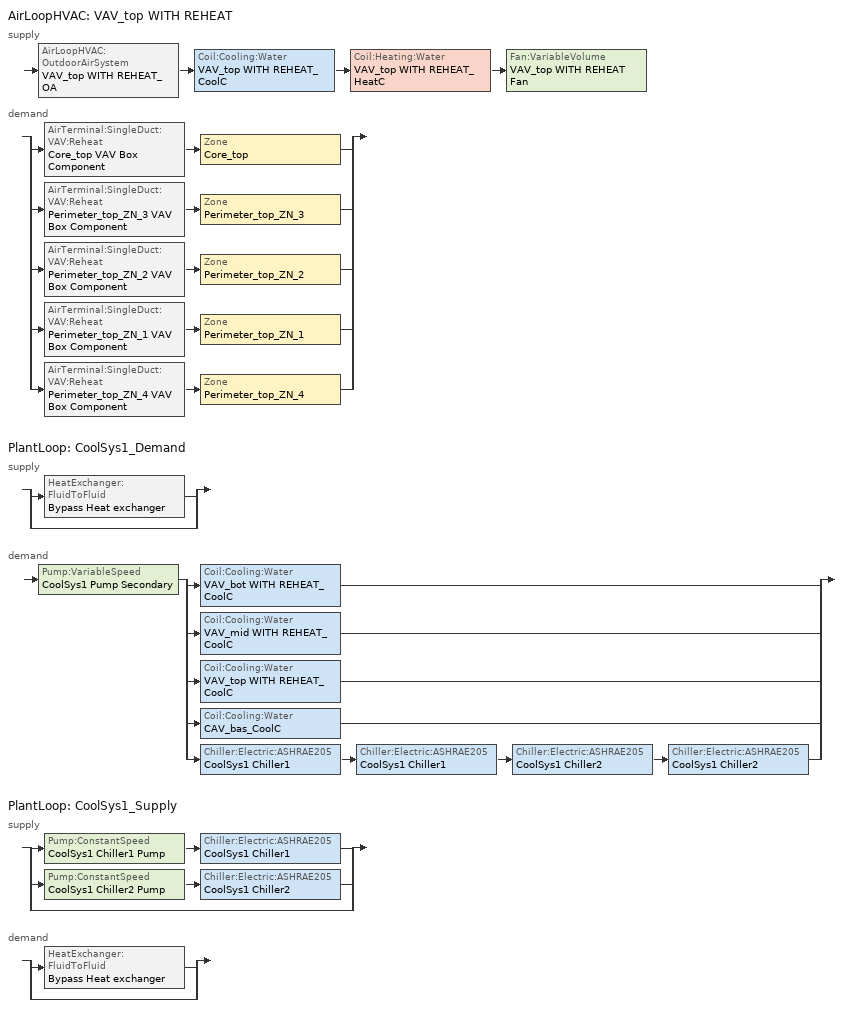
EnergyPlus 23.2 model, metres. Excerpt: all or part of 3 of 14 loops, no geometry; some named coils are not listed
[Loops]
AirLoopHVAC 'VAV_top WITH REHEAT'
 supply: AirLoopHVAC:OutdoorAirSystem 'VAV_top WITH REHEAT_OA' > Coil:Cooling:Water 'VAV_top WITH REHEAT_CoolC' > Coil:Heating:Water 'VAV_top WITH REHEAT_HeatC' > Fan:VariableVolume 'VAV_top WITH REHEAT Fan'
 demand: split
  | AirTerminal:SingleDuct:VAV:Reheat 'Core_top VAV Box Component' > Zone 'Core_top'
  | AirTerminal:SingleDuct:VAV:Reheat 'Perimeter_top_ZN_3 VAV Box Component' > Zone 'Perimeter_top_ZN_3'
  | AirTerminal:SingleDuct:VAV:Reheat 'Perimeter_top_ZN_2 VAV Box Component' > Zone 'Perimeter_top_ZN_2'
  | AirTerminal:SingleDuct:VAV:Reheat 'Perimeter_top_ZN_1 VAV Box Component' > Zone 'Perimeter_top_ZN_1'
  | AirTerminal:SingleDuct:VAV:Reheat 'Perimeter_top_ZN_4 VAV Box Component' > Zone 'Perimeter_top_ZN_4'
PlantLoop 'CoolSys1_Demand'
 supply: split
  | HeatExchanger:FluidToFluid 'Bypass Heat exchanger'
  | bypass
 demand: Pump:VariableSpeed 'CoolSys1 Pump Secondary' > split
  | Coil:Cooling:Water 'VAV_bot WITH REHEAT_CoolC'
  | Coil:Cooling:Water 'VAV_mid WITH REHEAT_CoolC'
  | Coil:Cooling:Water 'VAV_top WITH REHEAT_CoolC'
  | Coil:Cooling:Water 'CAV_bas_CoolC'
  | Chiller:Electric:ASHRAE205 'CoolSys1 Chiller1' > Chiller:Electric:ASHRAE205 'CoolSys1 Chiller1' > Chiller:Electric:ASHRAE205 'CoolSys1 Chiller2' > Chiller:Electric:ASHRAE205 'CoolSys1 Chiller2'
PlantLoop 'CoolSys1_Supply'
 supply: split
  | Pump:ConstantSpeed 'CoolSys1 Chiller1 Pump' > Chiller:Electric:ASHRAE205 'CoolSys1 Chiller1'
  | Pump:ConstantSpeed 'CoolSys1 Chiller2 Pump' > Chiller:Electric:ASHRAE205 'CoolSys1 Chiller2'
  | bypass
 demand: split
  | HeatExchanger:FluidToFluid 'Bypass Heat exchanger'
  | bypass
[AirLoopHVAC]
VAV_top WITH REHEAT: Design supply air flow rate=Autosize
[AirTerminal:SingleDuct:VAV:Reheat] Availability schedule=ALWAYS_ON; Convergence tolerance=0.001; Damper heating action=ReverseWithLimits; Maximum air flow rate=Autosize; Maximum flow fraction during reheat=0.5; Maximum hot water or steam flow rate=Autosize; Maximum reheat air temperature=40; Minimum hot water or steam flow rate=0; Zone minimum air flow input method=Constant
Name | Constant minimum air flow fraction | Reheat coil
Core_top VAV Box Component | 0.262 | Core_top VAV Box Reheat Coil
Perimeter_top_ZN_1 VAV Box Component | 0.163 | Perimeter_top_ZN_1 VAV Box Reheat Coil
Perimeter_top_ZN_2 VAV Box Component | 0.085 | Perimeter_top_ZN_2 VAV Box Reheat Coil
Perimeter_top_ZN_3 VAV Box Component | 0.186 | Perimeter_top_ZN_3 VAV Box Reheat Coil
Perimeter_top_ZN_4 VAV Box Component | 0.074 | Perimeter_top_ZN_4 VAV Box Reheat Coil
[Chiller:Electric:ASHRAE205] Ambient temperature indicator=Zone; Ambient temperature zone=Basement; Auxiliary cooling design flow rate=0.001; Chilled water maximum requested flow rate=0.0428073; Chiller flow mode=ConstantFlow; Condenser maximum requested flow rate=0.0551714; Oil cooler design flow rate=0.001; Performance interpolation method=Cubic; Representation file=CoolSys1-Chiller-Detailed.RS0001.a205.cbor; Sizing factor=1
CoolSys1 Chiller1; CoolSys1 Chiller2
[Coil:Cooling:Water]
VAV_top WITH REHEAT_CoolC: Availability schedule=ALWAYS_ON; Design air flow rate=Autosize; Design inlet air humidity ratio=Autosize; Design inlet air temperature=Autosize; Design inlet water temperature=Autosize; Design outlet air humidity ratio=Autosize; Design outlet air temperature=Autosize; Design water flow rate=Autosize; Heat exchanger configuration=CrossFlow; Type of analysis=SimpleAnalysis
[Coil:Heating:Water]
VAV_top WITH REHEAT_HeatC: Availability schedule=ALWAYS_ON; Maximum water flow rate=Autosize; Performance input method=UFactorTimesAreaAndDesignWaterFlowRate; Rated capacity=Autosize; Rated inlet air temperature=12.8; Rated inlet water temperature=82.2; Rated outlet air temperature=40; Rated outlet water temperature=71.1; U factor times area value=Autosize
[Controller:MechanicalVentilation]
VAV_top WITH REHEAT_DCV: Availability schedule=MinOA_MotorizedDamper_Sched; Demand controlled ventilation=Yes; System outdoor air method=Standard62.1VentilationRateProcedureWithLimit; Zone or zonelist name 1=Core_top; Design specification outdoor air object name 1=CM DSOA Core_top; Design specification zone air distribution object name 1=CM DSZAD Core_top; Zone or zonelist name 2=Perimeter_top_ZN_1; Design specification outdoor air object name 2=CM DSOA Perimeter_top_ZN_1; Design specification zone air distribution object name 2=CM DSZAD Perimeter_top_ZN_1; Zone or zonelist name 3=Perimeter_top_ZN_2; Design specification outdoor air object name 3=CM DSOA Perimeter_top_ZN_2; Design specification zone air distribution object name 3=CM DSZAD Perimeter_top_ZN_2; Zone or zonelist name 4=Perimeter_top_ZN_3; Design specification outdoor air object name 4=CM DSOA Perimeter_top_ZN_3; Design specification zone air distribution object name 4=CM DSZAD Perimeter_top_ZN_3; Zone or zonelist name 5=Perimeter_top_ZN_4; Design specification outdoor air object name 5=CM DSOA Perimeter_top_ZN_4; Design specification zone air distribution object name 5=CM DSZAD Perimeter_top_ZN_4
[Controller:OutdoorAir]
VAV_top WITH REHEAT_OA_Controller: Economizer control action type=ModulateFlow; Economizer control type=DifferentialDryBulb; Lockout type=LockoutWithHeating; Maximum fraction of outdoor air schedule=VAV_TOP WITH REHEAT Max OA Fraction; Maximum outdoor air flow rate=Autosize; Mechanical ventilation controller=VAV_top WITH REHEAT_DCV; Minimum limit type=FixedMinimum; Minimum outdoor air flow rate=0; Minimum outdoor air schedule=MinOA_MotorizedDamper_Sched
[Controller:WaterCoil] Actuator variable=Flow; Control variable=Temperature; Maximum actuated flow=Autosize; Minimum actuated flow=0
Name | Action | Controller convergence tolerance
VAV_top WITH REHEAT_CoolC_Controller | Reverse
VAV_top WITH REHEAT_HeatC_Controller | Normal | 0.0001
[DesignSpecification:OutdoorAir] Outdoor air flow per zone floor area=0.000431773
Name | Outdoor air flow per person | Outdoor air method | Outdoor air flow per zone
CM DSOA Core_top; CM DSOA Perimeter_top_ZN_1; CM DSOA Perimeter_top_ZN_2; CM DSOA Perimeter_top_ZN_3; CM DSOA Perimeter_top_ZN_4 | 1e-08 | Sum
SZ DSOA Core_top; SZ DSOA Perimeter_top_ZN_1; SZ DSOA Perimeter_top_ZN_2; SZ DSOA Perimeter_top_ZN_3; SZ DSOA Perimeter_top_ZN_4 |  | Flow/Area | 0
[DesignSpecification:ZoneAirDistribution] Zone air distribution effectiveness in cooling mode=1; Zone air distribution effectiveness in heating mode=1
Name | Minimum zone ventilation efficiency
CM DSZAD Core_top; CM DSZAD Perimeter_top_ZN_1; CM DSZAD Perimeter_top_ZN_2; CM DSZAD Perimeter_top_ZN_3; CM DSZAD Perimeter_top_ZN_4
VAV_Zone_AirDistribution | 0.6
[EnergyManagementSystem:Actuator]
Name | Actuated component control type | Actuated component type | Actuated component unique
Chiller1PumpFlow | Pump Mass Flow Rate | Pump | COOLSYS1 CHILLER1 PUMP
Chiller2PumpFlow | Pump Mass Flow Rate | Pump | COOLSYS1 CHILLER2 PUMP
Chiller2PumpStatus | On/Off Supervisory | Plant Component Pump:ConstantSpeed | COOLSYS1 CHILLER2 PUMP
Chiller2Status | On/Off Supervisory | Plant Component Chiller:Electric:ASHRAE205 | COOLSYS1 CHILLER2
[EnergyManagementSystem:InternalVariable]
Name | Internal data index key | Internal data type
Chiller2PumpDesignFlow | COOLSYS1 CHILLER2 PUMP | Pump Maximum Mass Flow Rate
Core_top_Area | Core_top | Zone Floor Area
Perimeter_top_ZN_1_Area | Perimeter_top_ZN_1 | Zone Floor Area
Perimeter_top_ZN_2_Area | Perimeter_top_ZN_2 | Zone Floor Area
Perimeter_top_ZN_3_Area | Perimeter_top_ZN_3 | Zone Floor Area
Perimeter_top_ZN_4_Area | Perimeter_top_ZN_4 | Zone Floor Area
[EnergyManagementSystem:ProgramCallingManager]
SET_Core_top_Light_EMS_Program_Prog_Manager: AfterPredictorAfterHVACManagers; SET_Core_top_Light_EMS_Program
SET_Perimeter_bot_ZN_1_Light_EMS_Program_Prog_Manager: AfterPredictorAfterHVACManagers; SET_Perimeter_bot_ZN_1_Light_EMS_Program
SET_Perimeter_bot_ZN_2_Light_EMS_Program_Prog_Manager: AfterPredictorAfterHVACManagers; SET_Perimeter_bot_ZN_2_Light_EMS_Program
SET_Perimeter_bot_ZN_3_Light_EMS_Program_Prog_Manager: AfterPredictorAfterHVACManagers; SET_Perimeter_bot_ZN_3_Light_EMS_Program
SET_Perimeter_bot_ZN_4_Light_EMS_Program_Prog_Manager: AfterPredictorAfterHVACManagers; SET_Perimeter_bot_ZN_4_Light_EMS_Program
SET_Perimeter_mid_ZN_1_Light_EMS_Program_Prog_Manager: AfterPredictorAfterHVACManagers; SET_Perimeter_mid_ZN_1_Light_EMS_Program
SET_Perimeter_mid_ZN_2_Light_EMS_Program_Prog_Manager: AfterPredictorAfterHVACManagers; SET_Perimeter_mid_ZN_2_Light_EMS_Program
SET_Perimeter_mid_ZN_3_Light_EMS_Program_Prog_Manager: AfterPredictorAfterHVACManagers; SET_Perimeter_mid_ZN_3_Light_EMS_Program
SET_Perimeter_mid_ZN_4_Light_EMS_Program_Prog_Manager: AfterPredictorAfterHVACManagers; SET_Perimeter_mid_ZN_4_Light_EMS_Program
SET_Perimeter_top_ZN_1_Light_EMS_Program_Prog_Manager: AfterPredictorAfterHVACManagers; SET_Perimeter_top_ZN_1_Light_EMS_Program
SET_Perimeter_top_ZN_2_Light_EMS_Program_Prog_Manager: AfterPredictorAfterHVACManagers; SET_Perimeter_top_ZN_2_Light_EMS_Program
SET_Perimeter_top_ZN_3_Light_EMS_Program_Prog_Manager: AfterPredictorAfterHVACManagers; SET_Perimeter_top_ZN_3_Light_EMS_Program
SET_Perimeter_top_ZN_4_Light_EMS_Program_Prog_Manager: AfterPredictorAfterHVACManagers; SET_Perimeter_top_ZN_4_Light_EMS_Program
Transformer_Load_Prog_Manager: AfterPredictorAfterHVACManagers; Transformer_Load_Prog
[EnergyManagementSystem:Sensor]
Name | Output variable or output meter index key | Output variable or output meter
Chiller1_Status | CoolSys1 Chiller1 | Chiller Electricity Rate
Chiller2_Status | CoolSys1 Chiller2 | Chiller Electricity Rate
ChillerPlantDemandLoad | CoolSys1_Supply | Plant Supply Side Cooling Demand Rate
Core_top_LSr | Core_top | Zone Lights Electricity Rate
Core_top_Occ_Sensor | Core_top | People Occupant Count
Facility_Int_LTG |  | InteriorLights:Electricity
OAT | Environment | Site Outdoor Air Drybulb Temperature
Perimeter_top_ZN_1_LSr | Perimeter_top_ZN_1 | Zone Lights Electricity Rate
Perimeter_top_ZN_1_Occ_Sensor | Perimeter_top_ZN_1 | People Occupant Count
Perimeter_top_ZN_2_LSr | Perimeter_top_ZN_2 | Zone Lights Electricity Rate
Perimeter_top_ZN_2_Occ_Sensor | Perimeter_top_ZN_2 | People Occupant Count
Perimeter_top_ZN_3_LSr | Perimeter_top_ZN_3 | Zone Lights Electricity Rate
Perimeter_top_ZN_3_Occ_Sensor | Perimeter_top_ZN_3 | People Occupant Count
Perimeter_top_ZN_4_LSr | Perimeter_top_ZN_4 | Zone Lights Electricity Rate
Perimeter_top_ZN_4_Occ_Sensor | Perimeter_top_ZN_4 | People Occupant Count
SensedCurveInput | Tower_Fan_Curve | Performance Curve Input Variable 1 Value
SensedCurveValue | Tower_Fan_Curve | Performance Curve Output Value
T_OA |  | Site Outdoor Air Drybulb Temperature
VAV_top_SUPPLY_FLOW | VAV_top WITH REHEAT_OA-VAV WITH REHEAT_CoolCNode | System Node Standard Density Volume Flow Rate
VAV_top_WITH_REHEAT_OA | VAV_top WITH REHEAT | Air System Outdoor Air Mass Flow Rate
VAV_top_WITH_REHEAT_OA_VRP | VAV_top WITH REHEAT | Air System Outdoor Air Mechanical Ventilation Requested Mass Flow Rate
[Fan:VariableVolume]
VAV_top WITH REHEAT Fan: Availability schedule=HVACOperationSchd; Fan power coefficient 1=0.0408; Fan power coefficient 2=0.088; Fan power coefficient 3=-0.0729; Fan power coefficient 4=0.9437; Fan power coefficient 5=0; Fan power minimum flow fraction=0.25; Fan power minimum flow rate input method=Fraction; Fan total efficiency=0.61165; Maximum flow rate=Autosize; Motor efficiency=0.941; Motor in airstream fraction=1; Pressure rise=1314.72
[HeatExchanger:FluidToFluid]
Bypass Heat exchanger: Availability schedule=ALWAYS_ON; Component override cooling control temperature mode=Loop; Control type=UncontrolledOn; Heat exchange model type=Ideal; Heat exchanger u factor times area value=Autosize; Heat transfer metering end use type=LoopToLoop; Loop demand side design flow rate=Autosize; Loop supply side design flow rate=Autosize; Minimum temperature difference to activate heat exchanger=0.01; Sizing factor=1
[PlantEquipmentList]
CoolSys1 Equipment List 1: CoolSys1 Chiller1, Chiller:Electric:ASHRAE205
CoolSys1 Equipment List 2: CoolSys1 Chiller1, Chiller:Electric:ASHRAE205, CoolSys1 Chiller2, Chiller:Electric:ASHRAE205
CoolSys1 HeatExchanger: Bypass Heat exchanger, HeatExchanger:FluidToFluid
[PlantEquipmentOperation:CoolingLoad] Load range 1 lower limit=0; Load range 1 upper limit=999071
Name | Load range 2 lower limit | Load range 2 upper limit | Range 1 equipment list | Range 2 equipment list
CoolSys1 Operation Scheme | 999071 | 1e+14 | CoolSys1 Equipment List 1 | CoolSys1 Equipment List 2
CoolSys1 Sec Operation Scheme |  |  | CoolSys1 HeatExchanger
[PlantEquipmentOperationSchemes] Control scheme 1 schedule=PlantOnSched
Name | Control scheme 1
CoolSys1 Loop Operation Scheme List | CoolSys1 Operation Scheme
CoolSys1 Sec Loop Operation | CoolSys1 Sec Operation Scheme
[PlantLoop] Fluid type=Water; Load distribution scheme=UniformLoad; Maximum loop flow rate=Autosize; Maximum loop temperature=98; Minimum loop flow rate=0; Minimum loop temperature=1; Plant loop volume=Autocalculate
Name | Plant equipment operation scheme
CoolSys1_Demand | CoolSys1 Sec Loop Operation
CoolSys1_Supply | CoolSys1 Loop Operation Scheme List
[Pump:ConstantSpeed] Design flow rate=Autosize; Design power consumption=Autosize; Design pump head=44761.3; Fraction of motor inefficiencies to fluid stream=0; Motor efficiency=0.909; Pump control type=Intermittent
CoolSys1 Chiller1 Pump; CoolSys1 Chiller2 Pump
[Pump:VariableSpeed]
CoolSys1 Pump Secondary: Design maximum flow rate=Autosize; Design minimum flow rate=0; Design power consumption=Autosize; Design pump head=134284; Fraction of motor inefficiencies to fluid stream=0; Motor efficiency=0.909; Pump control type=Intermittent; Coefficient 1 of the part load performance curve=0; Coefficient 2 of the part load performance curve=0.0205; Coefficient 3 of the part load performance curve=0.4101; Coefficient 4 of the part load performance curve=0.5753
[SetpointManager:MixedAir] Control variable=Temperature
Name | Setpoint node or nodelist
VAV_top WITH REHEAT_CoolC SAT Manager | VAV_top WITH REHEAT_CoolC-VAV WITH REHEAT_HeatCNode
VAV_top WITH REHEAT_HeatC SAT Manager | VAV_top WITH REHEAT_HeatC-VAV WITH REHEAT FanNode
VAV_top WITH REHEAT_OAMixed Air Temp Manager | VAV_top WITH REHEAT_OA-VAV WITH REHEAT_CoolCNode
[SetpointManager:OutdoorAirReset]
VAV_top Supply Air Temperature Manager: Control variable=Temperature; Outdoor high temperature=21.1; Outdoor low temperature=10; Setpoint at outdoor high temperature=12.8; Setpoint at outdoor low temperature=15.6; Setpoint node or nodelist=VAV_top WITH REHEAT Supply Equipment Outlet Node
[SetpointManager:Scheduled] Control variable=Temperature; Schedule=CW-Loop-Temp-Schedule
Name | Setpoint node or nodelist
CoolSys1 Loop Plant Demand Inlet Setpoint Manager | CoolSys1 Demand Inlet Node
CoolSys1 Loop Setpoint Manager | CoolSys1 Supply Outlet Node
[Sizing:Plant] Design loop exit temperature=6.67; Loop design temperature difference=8.33; Loop type=Cooling
CoolSys1_Supply; CoolSys1_Demand
[Sizing:System]
VAV_top WITH REHEAT: 100 outdoor air in cooling=No; 100 outdoor air in heating=No; Central cooling design supply air humidity ratio=0.007; Central cooling design supply air temperature=12.8; Central heating design supply air humidity ratio=0.008; Central heating design supply air temperature=12.8; Central heating maximum system air flow ratio=0.3; Cooling supply air flow rate=0; Cooling supply air flow rate method=DesignDay; Design outdoor air flow rate=2.0304; Heating supply air flow rate=0; Heating supply air flow rate method=DesignDay; Precool design humidity ratio=0.008; Precool design temperature=12.8; Preheat design humidity ratio=0.008; Preheat design temperature=7; System outdoor air method=ZoneSum; Type of load to size on=Sensible; Type of zone sum to use=Coincident
[Sizing:Zone] Account for dedicated outdoor air system=No; Cooling design air flow method=DesignDay; Cooling design air flow rate=0; Cooling minimum air flow=0; Cooling minimum air flow fraction=0; Dedicated outdoor air high setpoint temperature for design=Autosize; Dedicated outdoor air low setpoint temperature for design=Autosize; Dedicated outdoor air system control strategy=NeutralSupplyAir; Design specification zone air distribution object=VAV_Zone_AirDistribution; Heating design air flow method=DesignDay; Heating design air flow rate=0; Zone cooling design supply air humidity ratio=0.007; Zone cooling design supply air temperature=12.8; Zone cooling design supply air temperature input method=SupplyAirTemperature; Zone heating design supply air humidity ratio=0.008; Zone heating design supply air temperature=40; Zone heating design supply air temperature input method=SupplyAirTemperature
Name | Design specification outdoor air object
Core_top | SZ DSOA Core_top
Perimeter_top_ZN_3 | SZ DSOA Perimeter_top_ZN_3
Perimeter_top_ZN_2 | SZ DSOA Perimeter_top_ZN_2
Perimeter_top_ZN_1 | SZ DSOA Perimeter_top_ZN_1
Perimeter_top_ZN_4 | SZ DSOA Perimeter_top_ZN_4
[ThermostatSetpoint:DualSetpoint] Cooling setpoint temperature schedule=CLGSETP_SCH_YES_OPTIMUM; Heating setpoint temperature schedule=HTGSETP_SCH_YES_OPTIMUM
Core_top DualSPSched; Perimeter_top_ZN_1 DualSPSched; Perimeter_top_ZN_2 DualSPSched; Perimeter_top_ZN_3 DualSPSched; Perimeter_top_ZN_4 DualSPSched
[ZoneControl:Thermostat] Control type schedule=Dual Zone Control Type Sched
Name | Zone or zonelist | Control 1
Core_top Thermostat | Core_top | Core_top DualSPSched
Perimeter_top_ZN_1 Thermostat | Perimeter_top_ZN_1 | Perimeter_top_ZN_1 DualSPSched
Perimeter_top_ZN_2 Thermostat | Perimeter_top_ZN_2 | Perimeter_top_ZN_2 DualSPSched
Perimeter_top_ZN_3 Thermostat | Perimeter_top_ZN_3 | Perimeter_top_ZN_3 DualSPSched
Perimeter_top_ZN_4 Thermostat | Perimeter_top_ZN_4 | Perimeter_top_ZN_4 DualSPSched
[Zone equipment]
Core_top: Core_top VAV Box Component
Perimeter_top_ZN_1: Perimeter_top_ZN_1 VAV Box Component
Perimeter_top_ZN_2: Perimeter_top_ZN_2 VAV Box Component
Perimeter_top_ZN_3: Perimeter_top_ZN_3 VAV Box Component
Perimeter_top_ZN_4: Perimeter_top_ZN_4 VAV Box Component
[Curve:Cubic]
Tower_Fan_Curve: Maximum value of x=1; Minimum value of x=0; Coefficient1 constant=0; Coefficient2 x=0; Coefficient3 x 2=0; Coefficient4 x 3=1
[Schedule:Compact]
ALWAYS_ON; PlantOnSched: Through: 12/31, For: AllDays, Until: 24:00, 1
CLGSETP_SCH_YES_OPTIMUM: Through: 12/31, For: SummerDesignDay, Until: 05:00, 26.7, Until: 06:00, 25.7, Until: 07:00, 25, Until: 22:00, 24, Until: 24:00, 26.7, For: Weekdays, Until: 04:00, 26.7, Until: 05:00, 25.6, Until: 06:00, 25, Until: 22:00, 24, Until: 24:00, 26.7, For: Saturday, Until: 04:00, 26.7, Until: 05:00, 25.6, Until: 06:00, 25, Until: 17:00, 24, Until: 24:00, 26.7, For WinterDesignDay, Until: 24:00, 26.7, For: Sunday Holidays AllOtherDays, Until: 24:00, 26.7
CW-Loop-Temp-Schedule: Through: 12/31, For: AllDays, Until: 24:00, 6.7
Dual Zone Control Type Sched: Through: 12/31, For: AllDays, Until: 24:00, 4
HTGSETP_SCH_YES_OPTIMUM: Through: 12/31, For: WinterDesignDay, Until: 05:00, 15.6, Until: 06:00, 17.6, Until: 07:00, 19.6, Until: 22:00, 21, Until: 24:00, 15.6, For: Weekdays, Until: 04:00, 15.6, Until: 05:00, 17.8, Until: 06:00, 20, Until: 22:00, 21, Until: 24:00, 15.6, For SummerDesignDay, Until: 24:00, 15.6, For: Saturday, Until: 04:00, 15.6, Until: 05:00, 17.8, Until: 06:00, 20, Until: 17:00, 21, Until: 24:00, 15.6, For: Sunday Holidays AllOtherDays, Until: 24:00, 15.6
HVACOperationSchd: Through: 12/31, For: Weekdays SummerDesignDay, Until: 06:00, 0, Until: 22:00, 1, Until: 24:00, 0, For: Saturday WinterDesignDay, Until: 06:00, 0, Until: 18:00, 1, Until: 24:00, 0, For: Sunday Holidays AllOtherDays, Until: 24:00, 0
MinOA_MotorizedDamper_Sched: Through: 12/31, For: Weekdays SummerDesignDay, Until: 07:00, 0, Until: 22:00, 1, Until: 24:00, 0, For: Saturday WinterDesignDay, Until: 07:00, 0, Until: 18:00, 1, Until: 24:00, 0, For: Sunday Holidays AllOtherDays, Until: 24:00, 0
[Schedule:Constant]
VAV_TOP WITH REHEAT Max OA Fraction: Hourly value=1
